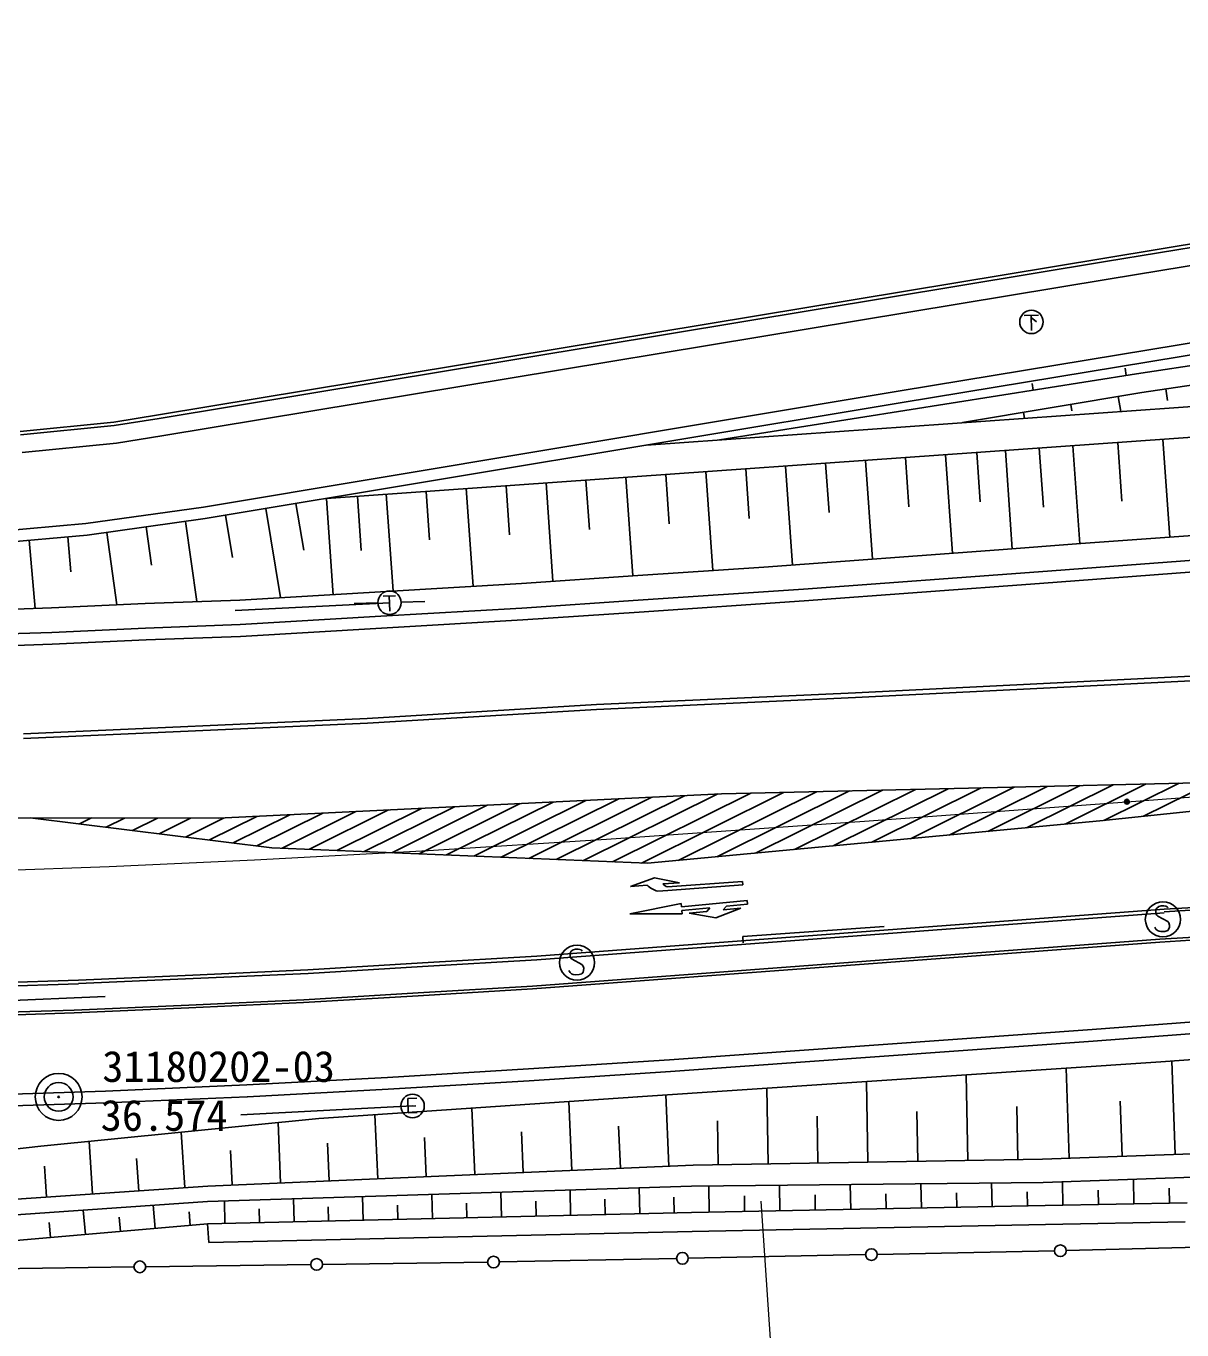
# Model space of a CAD drawing. Units: millimetres, scale not verified. Extents: x 40000 to 802321, y 20000 to 700605.
# Drawn here: x 284553 to 333628, y 254060 to 309405 of the extents above; entities that cross this region are included whole.
import ezdxf
from ezdxf.enums import TextEntityAlignment as Align

# ---------------------------------------------------------------- set-up
doc = ezdxf.new("R2010")
doc.units = ezdxf.units.MM
doc.header["$LTSCALE"] = 1000
doc.linetypes.add('CHAIN', pattern=[18.5, 12, -1.5, 3.5, -1.5])
for name, color, linetype, lineweight in [('M-BGD', 7, 'Continuous', 25), ('M-BMK', 2, 'CHAIN', 13), ('M-BMK-HTXT', 7, 'Continuous', 13)]:
    doc.layers.add(name, color=color, linetype=linetype, lineweight=lineweight)
doc.styles.add('ＭＳ ゴシック', font='')
doc.styles.get('ＭＳ ゴシック').set_extended_font_data('MS Gothic')

# ---------------------------------------------------------------- blocks, each defined once
blk = doc.blocks.new('BUHIN16')
at = {"color": 7, "linetype": 'Continuous', "lineweight": 25}
blk.add_circle((0, 0), 249, dxfattribs=at)
blk = doc.blocks.new('BUHIN30')
at = {"color": 7, "linetype": 'Continuous', "lineweight": 25}
blk.add_circle((0, 0), 249, dxfattribs=at)
blk = doc.blocks.new('BUHIN32')
at = {"color": 7, "linetype": 'Continuous', "lineweight": 25}
blk.add_circle((0, 0), 249, dxfattribs=at)
blk = doc.blocks.new('BUHIN34')
at = {"color": 7, "linetype": 'Continuous', "lineweight": 25}
for radius in [995, 610, 30]:
    blk.add_circle((0, 0), radius, dxfattribs=at)

msp = doc.modelspace()

# ---------------------------------------------------------------- linework, layer by layer
at = {"layer": 'M-BGD'}
for p, q in [((330356, 299556), (390097, 309405)), ((330380, 299408), (390122, 309257)), ((330503, 298669), (390244, 308517)), ((380883, 303679), (321663, 293918)), ((380964, 303186), (321745, 293425)), ((290179, 292901), (330356, 299556)), ((290203, 292753), (330380, 299408)), ((290323, 292013), (330503, 298669)), ((331697, 294644), (356333, 298344)), ((331927, 293849), (356286, 297546)), ((326925, 297125), (327535, 297140)), ((327230, 297133), (327246, 296483)), ((327232, 297035), (327452, 296853)), ((313991, 291836), (331697, 294644)), ((331212, 294878), (331258, 294575)), ((321663, 293918), (292082, 288991)), ((327264, 294230), (327309, 293948)), ((332942, 294003), (333016, 293511)), ((321745, 293425), (292157, 288497)), ((310891, 291617), (339410, 293632)), ((324306, 292582), (331927, 293849)), ((328910, 293347), (328955, 293076)), ((330921, 293682), (331028, 293040)), ((288275, 292599), (290179, 292901)), ((326898, 293013), (326942, 292751)), ((284308, 292201), (288275, 292599)), ((284320, 292051), (288295, 292450)), ((288295, 292450), (290203, 292753)), ((297302, 289354), (339507, 292336)), ((324887, 292679), (324895, 292628)), ((284382, 291304), (288391, 291706)), ((288391, 291706), (290323, 292013)), ((330907, 291728), (331083, 289235)), ((332818, 291863), (333112, 287711)), ((323586, 291211), (323882, 287024)), ((324914, 291305), (325061, 289213)), ((326132, 291391), (326427, 287204)), ((327571, 291492), (327748, 288989)), ((328996, 291593), (329290, 287433)), ((315107, 290612), (315256, 288509)), ((316803, 290731), (317100, 286527)), ((318499, 290851), (318647, 288751)), ((320195, 290971), (320491, 286776)), ((321890, 291091), (322038, 288995)), ((306629, 290013), (306924, 285836)), ((308324, 290132), (308472, 288041)), ((310020, 290252), (310316, 286063)), ((311716, 290372), (311864, 288275)), ((313412, 290492), (313708, 286291)), ((329332, 287436), (368910, 290316)), ((299846, 289533), (300136, 285429)), ((301541, 289653), (301687, 287591)), ((303237, 289773), (303530, 285627)), ((304933, 289893), (305080, 287809)), ((292082, 288991), (287086, 288294)), ((294730, 288925), (295359, 285146)), ((296009, 289138), (296339, 287158)), ((297302, 289354), (297592, 285249)), ((298618, 289447), (298780, 287142)), ((292157, 288497), (287143, 287797)), ((291322, 288380), (291797, 284975)), ((293015, 288640), (293314, 286841)), ((287086, 288294), (282199, 287858)), ((287143, 287797), (282230, 287359)), ((287979, 287913), (288408, 284837)), ((289650, 288147), (289876, 286529)), ((284687, 287578), (284944, 284686)), ((286324, 287724), (286457, 286239)), ((325855, 287169), (329332, 287436)), ((325855, 287169), (315872, 286437)), ((339489, 287143), (327538, 286236)), ((315872, 286437), (310531, 286077)), ((327538, 286236), (317555, 285505)), ((339527, 286644), (327575, 285737)), ((305594, 285747), (299596, 285397)), ((310531, 286077), (305594, 285747)), ((327575, 285737), (317589, 285006)), ((293622, 285043), (289610, 284892)), ((299596, 285397), (293622, 285043)), ((299708, 285208), (300241, 285221)), ((299976, 285215), (299991, 284565)), ((310545, 285032), (305608, 284702)), ((317555, 285505), (310545, 285032)), ((285635, 284710), (281632, 284576)), ((289610, 284892), (285635, 284710)), ((293427, 284597), (299983, 284930)), ((299483, 284919), (298483, 284898)), ((305608, 284702), (299610, 284352)), ((300482, 284947), (301482, 284981)), ((310578, 284533), (305639, 284203)), ((317589, 285006), (310578, 284533)), ((293636, 283998), (289623, 283847)), ((299610, 284352), (293636, 283998)), ((305639, 284203), (299640, 283853)), ((285649, 283665), (281646, 283531)), ((289623, 283847), (285649, 283665)), ((293660, 283499), (289646, 283348)), ((299640, 283853), (293660, 283499)), ((285666, 283165), (281660, 283031)), ((289646, 283348), (285666, 283165)), ((319764, 281104), (348963, 282564)), ((319773, 280904), (348973, 282365)), ((299037, 280011), (308765, 280602)), ((308765, 280602), (319764, 281104)), ((308775, 280402), (319773, 280904)), ((299048, 279811), (308775, 280402)), ((284438, 279366), (299037, 280011)), ((284445, 279166), (299048, 279811)), ((330142, 275665), (352094, 277978)), ((335831, 277325), (325183, 277067)), ((334872, 277287), (332000, 275861)), ((314077, 276813), (292713, 275781)), ((312514, 276737), (307057, 274028)), ((313920, 276809), (308221, 273979)), ((315318, 276841), (309451, 273928)), ((316717, 276873), (310682, 273877)), ((318115, 276905), (312239, 273987)), ((319514, 276937), (313883, 274141)), ((325183, 277067), (314077, 276813)), ((320912, 276969), (315528, 274296)), ((322310, 277001), (317172, 274450)), ((323705, 277031), (318817, 274604)), ((325107, 277065), (320461, 274758)), ((326507, 277099), (322102, 274912)), ((327906, 277133), (323743, 275065)), ((329306, 277167), (325383, 275219)), ((330706, 277201), (327024, 275373)), ((332105, 277235), (328665, 275527)), ((333505, 277269), (330311, 275683)), ((301340, 276198), (297750, 274415)), ((302737, 276265), (298914, 274367)), ((304134, 276333), (300077, 274318)), ((305530, 276400), (301240, 274270)), ((306927, 276467), (302404, 274221)), ((308324, 276535), (303567, 274173)), ((309721, 276602), (304730, 274124)), ((311117, 276670), (305894, 274076)), ((249499, 275424), (284729, 275796)), ((284729, 275796), (294981, 274530)), ((292713, 275781), (284729, 275796)), ((287335, 275791), (286824, 275538)), ((288735, 275789), (287950, 275399)), ((290135, 275786), (289075, 275260)), ((291535, 275783), (290201, 275121)), ((292935, 275781), (291326, 274982)), ((294357, 275860), (292336, 274857)), ((295754, 275928), (293346, 274732)), ((297150, 275995), (294355, 274607)), ((298547, 276063), (295423, 274512)), ((299944, 276130), (296587, 274463)), ((310943, 273866), (330142, 275665)), ((294981, 274530), (310943, 273866)), ((310211, 272888), (311235, 273250)), ((310211, 272888), (310923, 272940)), ((311235, 273250), (312302, 273042)), ((312302, 273042), (311589, 272989)), ((314974, 273095), (311789, 272861)), ((311800, 272718), (314984, 272953)), ((314984, 272953), (314974, 273095)), ((314984, 272953), (314974, 273095)), ((311800, 272718), (311372, 272687)), ((340487, 272373), (332869, 271913)), ((332869, 271913), (306232, 269922)), ((332880, 271763), (306242, 269772)), ((312362, 272165), (310189, 271727)), ((312377, 272015), (312362, 272165)), ((315171, 272287), (312377, 272015)), ((312391, 271866), (313589, 271982)), ((312406, 271716), (312391, 271866)), ((313454, 271818), (312705, 271745)), ((312705, 271745), (313832, 271553)), ((313589, 271982), (313454, 271818)), ((313832, 271553), (314900, 271959)), ((314152, 271886), (314287, 272050)), ((314900, 271959), (314152, 271886)), ((314287, 272050), (315185, 272138)), ((315185, 272138), (315171, 272287)), ((332522, 271885), (332520, 271799)), ((332520, 271799), (332525, 271743)), ((332569, 271969), (332522, 271885)), ((332650, 272027), (332569, 271969)), ((332747, 272056), (332650, 272027)), ((332863, 272059), (332747, 272056)), ((332942, 272046), (332863, 272059)), ((340493, 272273), (332875, 271813)), ((332999, 272021), (332942, 272046)), ((333041, 271977), (332999, 272021)), ((310189, 271727), (312406, 271716)), ((332525, 271743), (332557, 271669)), ((332557, 271669), (332611, 271629)), ((332611, 271629), (333025, 271402)), ((333025, 271402), (333071, 271336)), ((333071, 271336), (333104, 271243)), ((333104, 271243), (333098, 271153)), ((332693, 270643), (306057, 268652)), ((314984, 270761), (320982, 271189)), ((315002, 270491), (314984, 270761)), ((332527, 271068), (332472, 271153)), ((332588, 271013), (332527, 271068)), ((332660, 270981), (332588, 271013)), ((332735, 270972), (332660, 270981)), ((340306, 270984), (332687, 270523)), ((340312, 271103), (332693, 270643)), ((332908, 270976), (332735, 270972)), ((333023, 271012), (332908, 270976)), ((333074, 271081), (333023, 271012)), ((333098, 271153), (333074, 271081)), ((332687, 270523), (306051, 268533)), ((307696, 270135), (307649, 270051)), ((307777, 270193), (307696, 270135)), ((307874, 270222), (307777, 270193)), ((307990, 270225), (307874, 270222)), ((308069, 270211), (307990, 270225)), ((308126, 270187), (308069, 270211)), ((308168, 270143), (308126, 270187)), ((329818, 266818), (379598, 270529)), ((301381, 269635), (296518, 269343)), ((306232, 269922), (301381, 269635)), ((306242, 269772), (301390, 269486)), ((307649, 270051), (307647, 269965)), ((307647, 269965), (307652, 269909)), ((307652, 269909), (307684, 269835)), ((307684, 269835), (307738, 269795)), ((307738, 269795), (308152, 269568)), ((308152, 269568), (308199, 269502)), ((329854, 266320), (379635, 270031)), ((291639, 269120), (286774, 268907)), ((296518, 269343), (291639, 269120)), ((296526, 269193), (291646, 268970)), ((301390, 269486), (296526, 269193)), ((307654, 269234), (307599, 269319)), ((307715, 269179), (307654, 269234)), ((307787, 269147), (307715, 269179)), ((307862, 269137), (307787, 269147)), ((308035, 269142), (307862, 269137)), ((308150, 269178), (308035, 269142)), ((308201, 269247), (308150, 269178)), ((308199, 269502), (308231, 269409)), ((308226, 269319), (308201, 269247)), ((308231, 269409), (308226, 269319)), ((286774, 268907), (281948, 268745)), ((286779, 268757), (281952, 268595)), ((291646, 268970), (286780, 268758)), ((306051, 268533), (301198, 268246)), ((306057, 268652), (301204, 268366)), ((287906, 268217), (280836, 267910)), ((296335, 267953), (291457, 267730)), ((296341, 268073), (291463, 267850)), ((301198, 268246), (296335, 267953)), ((301204, 268366), (296341, 268073)), ((368922, 268141), (332731, 265442)), ((286591, 267518), (281764, 267355)), ((286597, 267638), (281770, 267475)), ((291457, 267730), (286591, 267518)), ((291463, 267850), (286597, 267638)), ((311877, 265525), (329818, 266818)), ((311911, 265027), (329854, 266320)), ((299903, 264772), (305885, 265136)), ((305885, 265136), (311877, 265525)), ((332731, 265442), (310519, 263955)), ((328839, 261353), (328707, 265173)), ((333338, 261508), (333200, 265477)), ((293922, 264457), (299903, 264772)), ((299933, 264273), (305917, 264637)), ((305917, 264637), (311911, 265027)), ((320296, 261184), (320236, 264605)), ((324535, 261258), (324471, 264889)), ((283956, 264073), (287932, 264195)), ((287932, 264195), (293922, 264457)), ((293949, 263958), (299933, 264273)), ((311847, 261010), (311717, 264035)), ((316057, 261110), (316001, 264322)), ((283971, 263573), (287951, 263695)), ((287951, 263695), (293944, 263958)), ((293671, 263190), (300961, 263566)), ((310520, 263955), (296985, 263032)), ((301148, 263896), (300758, 263887)), ((300758, 263887), (300773, 263277)), ((300766, 263562), (301096, 263570)), ((303604, 260656), (303483, 263475)), ((307725, 260833), (307600, 263756)), ((326654, 261295), (326615, 263537)), ((331088, 261431), (331008, 263766)), ((296985, 263032), (285183, 261862)), ((299482, 260478), (299365, 263194)), ((300773, 263277), (301162, 263286)), ((313937, 261073), (313905, 262937)), ((318176, 261147), (318141, 263137)), ((322415, 261221), (322378, 263337)), ((291291, 260102), (291131, 262452)), ((295361, 260301), (295251, 262860)), ((305665, 260744), (305591, 262467)), ((309786, 260921), (309709, 262706)), ((285183, 261862), (272150, 260335)), ((287377, 259836), (287226, 262065)), ((297421, 260390), (297353, 261988)), ((301543, 260567), (301472, 262228)), ((289334, 259969), (289241, 261343)), ((293300, 260213), (293237, 261679)), ((312877, 261054), (327714, 261314)), ((327714, 261314), (334463, 261547)), ((285420, 259704), (285331, 261004)), ((292269, 260168), (312877, 261054)), ((278570, 259239), (292269, 260168)), ((292261, 259511), (312808, 260164)), ((312808, 260164), (327732, 260319)), ((313561, 259058), (313539, 260172)), ((316562, 259116), (316541, 260203)), ((319564, 259175), (319544, 260234)), ((322566, 259233), (322546, 260266)), ((325568, 259292), (325549, 260297)), ((327732, 260319), (334109, 260551)), ((328574, 259350), (328555, 260349)), ((331592, 259407), (331572, 260459)), ((295931, 258649), (295908, 259627)), ((298867, 258718), (298843, 259720)), ((301802, 258786), (301778, 259814)), ((304738, 258855), (304713, 259907)), ((307673, 258923), (307648, 260000)), ((309141, 258958), (309125, 259611)), ((310608, 258992), (310583, 260094)), ((312076, 259026), (312061, 259695)), ((315061, 259087), (315049, 259747)), ((318063, 259146), (318051, 259790)), ((321065, 259204), (321053, 259832)), ((324067, 259263), (324055, 259874)), ((327069, 259321), (327058, 259916)), ((330083, 259379), (330071, 259994)), ((333101, 259436), (333089, 260083)), ((278623, 258570), (292261, 259511)), ((287073, 258113), (286983, 259147)), ((290038, 258371), (289953, 259352)), ((291521, 258499), (291471, 259072)), ((292262, 258564), (312810, 259043)), ((292996, 258581), (292973, 259534)), ((294463, 258615), (294450, 259194)), ((297399, 258684), (297385, 259278)), ((300334, 258752), (300320, 259361)), ((303270, 258821), (303255, 259444)), ((306205, 258889), (306190, 259528)), ((312810, 259043), (327820, 259336)), ((327820, 259336), (333856, 259451)), ((279494, 257456), (292262, 258564)), ((285591, 257985), (285535, 258621)), ((288556, 258242), (288503, 258846)), ((292306, 257765), (292262, 258564)), ((312827, 258244), (327835, 258536)), ((327835, 258536), (333768, 258649)), ((292306, 257765), (312827, 258244)), ((320694, 257265), (328216, 257416)), ((328716, 257427), (336433, 257626)), ((289633, 256741), (296641, 256835)), ((297141, 256842), (304150, 256936)), ((304650, 256944), (312172, 257095)), ((312672, 257105), (320194, 257255)), ((282124, 256641), (289133, 256735))]:
    msp.add_line(p, q, dxfattribs=at)
for centre, radius in [((327237, 296848), 498), ((299983, 284930), 498), ((331294, 276483), 100), ((331294, 276483), 87.5), ((331294, 276483), 75), ((331294, 276483), 62.5), ((331294, 276483), 50), ((331294, 276483), 37.5), ((331294, 276482), 25), ((331294, 276483), 12.5), ((332820, 271487), 746), ((307948, 269653), 746), ((300961, 263566), 498), ((304400, 256939), 249)]:
    msp.add_circle(centre, radius, dxfattribs=at)
for centre, radius, start, end in [((311599, 273612), 953, 224.8318, 256.2099), ((311938, 273314), 476, 222.8635, 251.8185)]:
    msp.add_arc(centre, radius, start, end, dxfattribs=at)
at = {"layer": 'M-BMK'}
for p, q in [((331294, 276483), (374231, 279708)), ((320148, 275654), (331294, 276483)), ((309198, 274890), (320148, 275654)), ((301628, 274416), (309198, 274890)), ((288074, 273735), (294255, 274015)), ((294255, 274015), (301628, 274416)), ((281891, 273516), (288074, 273735))]:
    msp.add_line(p, q, dxfattribs=at)
at = {"layer": 'M-BMK-HTXT'}
msp.add_line((315751, 259527), (317438, 234831), dxfattribs=at)

# ---------------------------------------------------------------- block references
at = {"layer": 'M-BGD', "rotation": 200}
for name, p in [('BUHIN34', (285936, 263951)), ('BUHIN32', (312422, 257100)), ('BUHIN32', (320444, 257260)), ('BUHIN16', (328466, 257421)), ('BUHIN32', (328466, 257421)), ('BUHIN30', (289383, 256738)), ('BUHIN30', (296891, 256839))]:
    msp.add_blockref(name, p, dxfattribs=at)

# ---------------------------------------------------------------- texts
at = {"layer": 'M-BGD', "style": 'ＭＳ ゴシック'}
for s, p in [('31180202-03', (287788, 264191)), ('36.574', (287721, 262114))]:
    msp.add_text(s, height=1320, dxfattribs=at).set_placement(p, align=Align.BOTTOM_LEFT)

doc.saveas('drawing.dxf')
